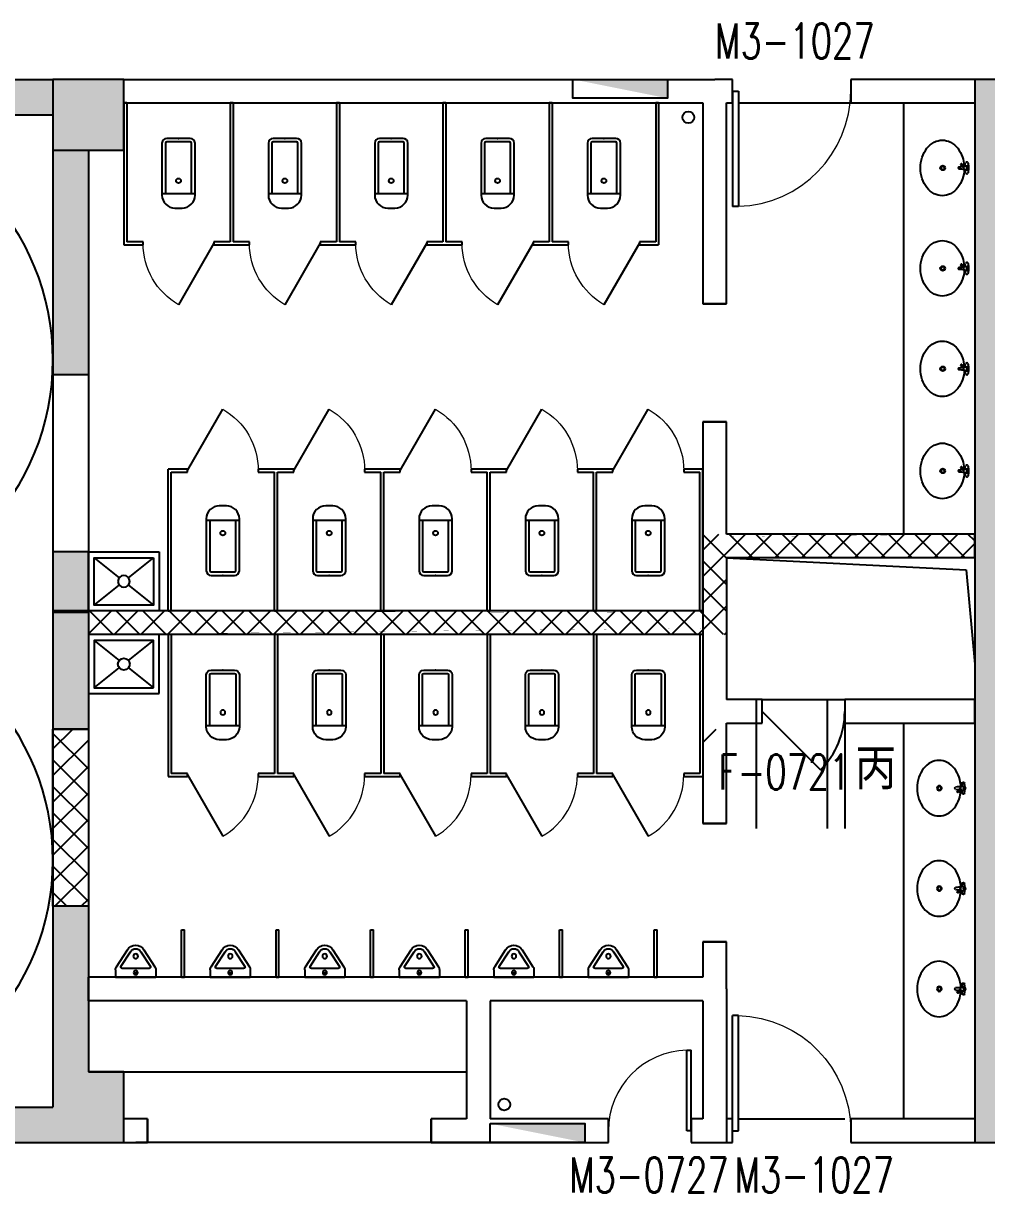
# Model space of a CAD drawing. Extents: x 1616214 to 1692011, y 310267 to 413040.
# Drawn here: x 1633625 to 1641775, y 391380 to 401277 of the extents above; entities that cross this region are included whole.
import ezdxf

# ---------------------------------------------------------------- set-up
doc = ezdxf.new("R2010")
doc.units = 0
doc.header["$LTSCALE"] = 1000
doc.header["$MEASUREMENT"] = 0
doc.linetypes.add('DASH', pattern=[0.35, 0.25, -0.1])
doc.layers.add('body', color=30, linetype='Continuous')
doc.layers.add('消防', color=222, linetype='Continuous')
doc.layers.get('0').freeze()
doc.styles.add('_TCH_WINDOW', font='txt.shx', dxfattribs={"height": 3.5, "bigfont": 'hztxt.shx'})

# ---------------------------------------------------------------- blocks, each defined once
blk = doc.blocks.new('cde')
at = {"layer": '消防'}
blk.add_hatch(color=256, dxfattribs=at).paths.add_polyline_path([(-873426.7166632321, -271674.3896962288), (-874226.7166632321, -271674.3896962288), (-873426.7166632321, -271834.3896962288)])
blk.add_lwpolyline([(-874226.7166632321, -271674.3896962288), (-873426.7166632321, -271674.3896962288), (-873426.7166632321, -271834.3896962288), (-874226.7166632321, -271834.3896962288)], close=True, dxfattribs=at)
blk = doc.blocks.new('$lvtry$00000201')
for p, q in [((-139.7834388052433, -40.0000000100008, 1e-08), (-139.7834388052433, -479.6564289897615, 1e-08)), ((-109.7834388052506, -40.0000000100008, 1e-08), (-109.7834388052433, -469.6564289897615, 1e-08)), ((99.78343880524335, -1.000080374069512e-08, 1e-08), (-99.78343880524335, -1.000080374069512e-08, 1e-08)), ((99.78343880524335, -30.0000000100008, 1e-08), (-99.78343880524335, -30.0000000100008, 1e-08)), ((109.7834388052361, -469.6564289897615, 1e-08), (109.7834388052361, -40.0000000100008, 1e-08)), ((139.7834388052361, -479.6564289897615, 1e-08), (139.7834388052433, -40.0000000100008, 1e-08)), ((139.7834388052361, -469.6564289897615, 1e-08), (-139.7834388052433, -469.6564289897615, 1e-08)), ((-29.78343880524335, -589.6564289897615, 1e-08), (29.78343880523607, -589.6564289897615, 1e-08))]:
    blk.add_line(p, q)
blk.add_circle((0, -358.6146012114659, 1e-08), 20)
for centre, radius, start, end in [((-99.78343880524335, -40.0000000100008, 1e-08), 40, 90, 180), ((-99.78343880525063, -40.0000000100008, 1e-08), 10, 90, 180), ((99.78343880523607, -40.0000000100008, 1e-08), 40, 0, 90), ((99.78343880523607, -40.0000000100008, 1e-08), 10, 0, 90), ((-29.78343880524335, -479.6564289897615, 1e-08), 110, 180, 270), ((29.78343880523607, -479.6564289897615, 1e-08), 110, 270, 0)]:
    blk.add_arc(centre, radius, start, end)
blk.add_point((0, 0))
blk = doc.blocks.new('$TCHSYS$APDOOR2D')
blk.add_line((0.5, 0), (9.094947017729283e-16, 0.8660254037844392))
at = {"lineweight": 13}
blk.add_arc((0.5, 0), 1, 120, 180, dxfattribs=at)
blk = doc.blocks.new('$DorLib2D$00000001')
for p, q in [((0.45, 0.9750000000000001), (0.5000000000000002, 0.9750000000000001)), ((0.45, 0), (0.45, 0.9750000000000001)), ((0.5, 0), (0.5, 0.9750000000000001)), ((0.5, 0), (0.45, 0))]:
    blk.add_line(p, q)
at = {"lineweight": 13}
blk.add_arc((0.475, 0), 0.975, 91.4692835813538, 180, dxfattribs=at)
blk = doc.blocks.new('$lvtry$00000194')
for p, q in [((-16.69233925083245, -26.52828659578518, 1e-08), (-16.69233925083245, -16.69233926081506, 1e-08)), ((16.69233925080334, -26.52828659578518, 1e-08), (16.69233925080334, -16.69233926081506, 1e-08))]:
    blk.add_line(p, q)
at = {"elevation": 1e-08}
blk.add_lwpolyline([(13.72152649859345, -39.03689486999792, -0.06737355819839203), (92.26126355512679, -53.38288950382048, -0.08815154047699353), (166.1700935788249, -92.90564140197239, -0.1052687078231532), (218.0973696844812, -155.2963535393974, -0.1216849278553274), (235, -223.7203959214821, -0.121684927855334), (218.0973696844885, -292.1444383035814, -0.1052687078231275), (166.1700935788467, -354.5351504409991, -0.08815154047698223), (92.26126355514862, -394.057902339162, -0.07896630954085203), (7.275957614183426e-12, -408.7203959214967, -0.07896630954085819), (-92.26126355513406, -394.0579023391729, -0.08815154047700312), (-166.1700935788322, -354.535150441021, -0.1052687078231533), (-218.0973696844885, -292.144438303596, -0.1216849278553274), (-235, -223.7203959215112, -0.1216849278553497), (-218.0973696844958, -155.2963535394192, -0.1052687078231637), (-166.170093578854, -92.90564140199422, -0.08815154047699322), (-92.26126355514862, -53.38288950383139, -0.05993496726570368), (-22.52397154361825, -39.57398654198914, -0.05993496726570368)], format="xyb", dxfattribs=at)
for centre, radius in [((-1.455191522836685e-11, -26.52828659578518, 1e-08), 16.69233925081608), ((-7.275957614183426e-12, -221.4316481974711, 1e-08), 20), ((-7.275957614183426e-12, -221.4316481974711, 1e-08), 15)]:
    blk.add_circle(centre, radius)
for centre, radius, start, end in [((-40.18135723996966, -17.32147236583114, 1e-08), 10.06450358181337, 106.6095606707905, 258.1648168314234), ((-64.2878101370734, 250.1618107285321, 1e-08), 258.7112282179222, 274.7069152505645, 282.3731635936319), ((-74.62124779871374, -196.6875086797954, 1e-08), 172.5795059260873, 71.36004855192897, 79.18732016849276), ((-28.90521497542795, -63.30408876373258, 1e-08), 6.774339234079719, 155.3439801166094, 308.3224154564381), ((-170.98009125526, 35.25583087861014, 1e-08), 166.2489730946692, 324.8410728659358, 338.1337180303948), ((-170.98009125526, 35.25583087861014, 1e-08), 169.652629299969, 324.8410728659358, 331.3523341770557), ((-28.90521497542795, -63.30408876373258, 1e-08), 3.370683028779979, 155.3439801166094, 308.3224154564381), ((100.4320496943401, -178.0699382033345, 1e-08), 169.6526292999691, 132.31406139628, 138.8253227074418), ((100.4320496943401, -178.0699382033345, 1e-08), 166.2489730946693, 125.5326775435753, 138.8253227074418), ((-12.26054571814893, -42.12725045696425, 1e-08), 10.59940537502004, 201.8923753688994, 261.7740202046142), ((-1.455191522836685e-11, -16.69233926081506, 1e-08), 16.69233925081608, 0, 180), ((-381.0866100194544, -98.94153783039656, 1e-08), 372.2172360846195, 2.398242787226626, 6.762688832811939), ((-1.455191522836685e-11, -79.69124362275761, 1e-08), 9.902517937004529, 201.7836930227817, 338.2163069772183), ((64.28781013704429, 250.1618107285321, 1e-08), 258.7112282179222, 257.626836406368, 265.2930847494355), ((381.0866100194253, -98.94153783036745, 1e-08), 372.2172360846195, 170.1008309111423, 177.6017572127734), ((74.62124779877195, -196.6875086797954, 1e-08), 172.5795059260873, 100.8126798315072, 110.4190736218762), ((40.18135723994055, -17.32147236583114, 1e-08), 10.06450358181337, 281.8351831685765, 73.39043932920947)]:
    blk.add_arc(centre, radius, start, end)
blk.add_point((-1.455191522836685e-11, -16.69233926081506, 1e-08))
blk = doc.blocks.new('$DorLib2D$00000114')
at = {"color": 0}
blk.add_line((0.4999999999999964, 3.552713678800501e-15), (-0.2071067811864751, 0.7071067811864857), dxfattribs=at)
blk.add_arc((0.5000000000013856, -1.154631945610163e-12), 1.000000000001696, 135, 180, dxfattribs=at)
blk = doc.blocks.new('$lvtry$00000221')
for p, q in [((-170, 0, 1.00000000000001e-08), (170, -3.637978807091713e-12, 1.00000000000001e-08)), ((-170, -61.14835470659455, 1.00000000000001e-08), (-170, 0, 1.00000000000001e-08)), ((-161.8924622367413, -88.44343865486735, 1.00000000000001e-08), (-69.28203202271834, -230.5818163137155, 1.00000000000001e-08)), ((-124.1736286101077, -91.45901678963855, 1.00000000000001e-08), (-43.30126991269935, -215.5818163076256, 1.00000000000001e-08)), ((-115.7951361627565, -76, 1.00000000000001e-08), (115.7951365941481, -76, 1.00000000000001e-08)), ((43.301270463322, -215.5818162915166, 1.00000000000001e-08), (124.1736290448607, -91.45901678449081, 1.00000000000001e-08)), ((69.28203258278518, -230.5818162812357, 1.00000000000001e-08), (161.8924622535633, -88.44343926462534, 1.00000000000001e-08)), ((170, -61.14835534217491, 1.00000000000001e-08), (170, -3.637978807091713e-12, 1.00000000000001e-08))]:
    blk.add_line(p, q)
for centre, radius in [((0, -38, 1.00000000000001e-08), 17.66628609890358), ((2.156957634724677e-07, -176.9798452330579, 1e-08), 20)]:
    blk.add_circle(centre, radius)
for centre, radius, start, end in [((-120, -61.14835470659455, 1.00000000000001e-08), 50, 180, 213.0863027744521), ((-115.7951361627565, -86, 1.00000000000001e-08), 10, 90, 213.0863027744521), ((115.7951365941481, -86, 1.00000000000001e-08), 10, 326.9136972608397, 90), ((120, -61.14835534217491, 1.00000000000001e-08), 50, 326.9136972608397, 0), ((2.706583472900093e-07, -190.5818162974756, 1.00000000000001e-08), 80.00000000000118, 210.0000000135458, 330.0000000132417), ((2.706583472900093e-07, -190.5818163002696, 1.00000000000001e-08), 49.99999999860439, 210.0000000102977, 330.00000001059)]:
    blk.add_arc(centre, radius, start, end)
blk.add_point((0, -38, 1.00000000000001e-08))
blk = doc.blocks.new('$lvtry$00000012')
for p, q in [((-250, -50, 1e-08), (-39.04344047215272, -218.7652476222793, 1e-08)), ((39.04344047215272, -218.7652476222793, 1e-08), (250, -50, 1e-08)), ((-250, -450, 1e-08), (-39.04344047215272, -281.2347523777207, 1e-08)), ((39.04344047215272, -281.2347523777244, 1e-08), (250, -450, 1e-08))]:
    blk.add_line(p, q)
at = {"elevation": 1e-08}
for points in [[(300, -500), (300, 0), (-300, 0), (-300, -500)], [(250, -450), (250, -50), (-250, -50), (-250, -450)]]:
    blk.add_lwpolyline(points, close=True, dxfattribs=at)
blk.add_circle((0, -250, 1e-08), 50)

msp = doc.modelspace()

# ---------------------------------------------------------------- hatches: boundary and pattern name
at = {"layer": 'body'}
for points in [[(1626074.756061184, 400803.4190351139), (1626074.756061184, 400503.4190351139), (1633874.756061184, 400503.4190351153), (1633874.756061184, 400803.4190351153)], [(1633874.756061175, 400203.4190351713), (1634474.756061175, 400203.4190351713), (1634474.756061175, 400803.4190351713), (1633874.756061175, 400803.4190351713)], [(1641674.756061152, 400803.4190351142), (1641674.756061152, 400203.4190351142), (1642274.756061152, 400203.419035114), (1642274.756061152, 400803.419035114)], [(1634174.756061194, 400203.4112226182), (1633874.756061194, 400203.4112226189), (1633874.756061184, 398303.4112226773), (1634174.756061184, 398303.4112226765)], [(1641874.756061152, 400203.4190351141), (1641674.756061152, 400203.4190351142), (1641674.756061149, 392403.4190351166), (1641874.756061149, 392403.4190351166)], [(1633874.756061187, 396803.411222677), (1633874.756061186, 396290.8300280055), (1634174.756061186, 396290.8300280051), (1634174.756061187, 396803.4112226765)], [(1633874.756061189, 396303.4190350979), (1633874.75606118, 395303.4112226769), (1634174.75606118, 395303.4112226765), (1634174.756061182, 396303.4190350979)], [(1633874.756061175, 392403.4190351713), (1634174.756061175, 392403.4190351713), (1634174.75606118, 393803.4112226765), (1633874.75606118, 393803.4112226771)], [(1633874.756061175, 391803.4190351713), (1634474.756061175, 391803.4190351713), (1634474.756061175, 392403.4190351713), (1633874.756061175, 392403.4190351713)], [(1641674.756061154, 392403.4190351167), (1641674.756061153, 391803.4190351167), (1642274.756061153, 391803.4190351164), (1642274.756061154, 392403.4190351164)], [(1626074.756061184, 392103.4190351132), (1626074.756061184, 391803.4190351132), (1633874.756061184, 391803.4190351145), (1633874.756061184, 392103.4190351145)]]:
    msp.add_hatch(color=256, dxfattribs=at).paths.add_polyline_path(points)

# ---------------------------------------------------------------- linework, layer by layer
for p, q in [((1626074.756061184, 400803.4190351139), (1633874.756061184, 400803.4190351153)), ((1634474.756061175, 400803.4190351713), (1633874.756061175, 400803.4190351713)), ((1633874.756061175, 400803.4190351713), (1633874.756061175, 400203.4190351713)), ((1634474.756061198, 400803.4190351148), (1639474.756061109, 400803.4190351162)), ((1634474.756061175, 400203.4190351713), (1634474.756061175, 400803.4190351713)), ((1639624.756061134, 400803.4190351111), (1639474.756061109, 400803.4190351162)), ((1639624.756061134, 400603.4190351225), (1639624.756061134, 400803.4190351111)), ((1641674.756061154, 400803.4190351136), (1640624.756061134, 400803.4190351112)), ((1640624.756061134, 400803.4190351112), (1640624.756061134, 400603.4190351234)), ((1641674.756061152, 400803.4190351142), (1641674.756061152, 400203.4190351142)), ((1642274.756061152, 400803.419035114), (1641674.756061152, 400803.4190351142)), ((1634474.756061198, 400603.4190351183), (1639374.756061109, 400603.4190351175)), ((1634474.756061175, 400603.4190351372), (1634474.756061181, 399402.919035137)), ((1634499.756061175, 400603.4190351372), (1634474.756061175, 400603.4190351372)), ((1634499.756061175, 400603.4190351372), (1634499.756061181, 399427.9190351371)), ((1635374.756061167, 400603.4190351367), (1635374.756061181, 399427.919035138)), ((1635399.756061167, 400603.4190351367), (1635374.756061167, 400603.4190351367)), ((1635399.756061167, 400603.4190351367), (1635399.756061156, 399427.919035138)), ((1636274.756061158, 400603.4190351374), (1636274.756061156, 399427.9190351389)), ((1636299.756061158, 400603.4190351374), (1636274.756061158, 400603.4190351374)), ((1636299.756061158, 400603.4190351374), (1636299.756061181, 399427.919035139)), ((1637174.75606115, 400603.419035121), (1637174.756061156, 399427.9190351398)), ((1637199.75606115, 400603.419035121), (1637174.75606115, 400603.419035121)), ((1637199.75606115, 400603.419035121), (1637199.756061156, 399427.919035106)), ((1638074.756061142, 400603.419035121), (1638074.756061156, 399427.9190351069)), ((1638099.756061142, 400603.419035121), (1638074.756061142, 400603.419035121)), ((1638099.756061142, 400603.419035121), (1638099.75606113, 399427.9190351408)), ((1638974.756061133, 400603.419035121), (1638974.756061156, 399427.9190351417)), ((1638999.756061133, 400603.419035121), (1638974.756061133, 400603.419035121)), ((1638999.756061133, 400603.419035121), (1638999.75606113, 399402.9190351418)), ((1639374.756061109, 400603.4190351175), (1639374.756061128, 398903.4190351013)), ((1639574.75606112, 398903.4190351027), (1639574.756061109, 400603.4190351142)), ((1639574.756061109, 400603.4190351142), (1639624.756061134, 400603.4190351225)), ((1639674.756061136, 400603.4190351162), (1640799.756061136, 400603.4190351162)), ((1640624.756061134, 400603.4190351234), (1641674.756061154, 400603.4190351157)), ((1626074.756061184, 400503.4190351139), (1633874.756061184, 400503.4190351153)), ((1627874.756061193, 400503.4190351111), (1633874.756061184, 400503.4190351097)), ((1627874.756061184, 400503.4190351727), (1633874.756061175, 400503.4190351713)), ((1633874.756061184, 400503.4190351097), (1633874.756061166, 392103.4190351102)), ((1633874.756061175, 400503.4190351713), (1633874.756061157, 392103.4190351717)), ((1633874.756061175, 400203.4190351713), (1634474.756061175, 400203.4190351713)), ((1633874.756061194, 400203.4112226189), (1633874.756061184, 398303.4112226773)), ((1634174.756061194, 400203.4112226182), (1634174.756061184, 398303.4112226765)), ((1641674.75606115, 400203.4190350805), (1641674.756061149, 392403.4190351166)), ((1634474.756061181, 399402.919035137), (1634637.256061401, 399402.9190351454)), ((1634637.256061401, 399427.9190351398), (1634499.756061181, 399427.9190351371)), ((1634637.256061401, 399402.9190351454), (1634637.256061401, 399427.9190351398)), ((1635374.756061181, 399427.919035138), (1635237.256061096, 399427.9190351404)), ((1635237.256061096, 399427.9190351404), (1635237.256061096, 399402.9190351461)), ((1635237.256061096, 399402.9190351461), (1635387.256061175, 399402.9190351381)), ((1635387.256061167, 399402.9190351367), (1635537.256061096, 399402.9190351382)), ((1635537.256061096, 399427.9190351448), (1635399.756061156, 399427.919035138)), ((1635537.256061096, 399402.9190351382), (1635537.256061096, 399427.9190351448)), ((1636274.756061156, 399427.9190351389), (1636137.256061096, 399427.9190351455)), ((1636137.256061096, 399427.9190351455), (1636137.256061096, 399402.9190351388)), ((1636137.256061096, 399402.9190351388), (1636287.256061167, 399402.9190351376)), ((1636287.256061158, 399402.9190351374), (1636437.256061096, 399402.9190351391)), ((1636437.256061096, 399427.9190351319), (1636299.756061181, 399427.919035139)), ((1636437.256061096, 399402.9190351391), (1636437.256061096, 399427.9190351319)), ((1637174.756061156, 399427.9190351398), (1637037.256061401, 399427.9190351325)), ((1637037.256061401, 399427.9190351325), (1637037.256061401, 399402.9190351397)), ((1637037.256061401, 399402.9190351397), (1637187.256061158, 399402.9190351383)), ((1637187.25606115, 399402.9190351374), (1637337.256061401, 399402.91903514)), ((1637337.256061401, 399427.9190351272), (1637199.756061156, 399427.919035106)), ((1637337.256061401, 399402.91903514), (1637337.256061401, 399427.9190351272)), ((1638074.756061156, 399427.9190351069), (1637937.256061096, 399427.9190351279)), ((1637937.256061096, 399427.9190351279), (1637937.256061096, 399402.9190351407)), ((1637937.256061096, 399402.9190351407), (1638087.25606115, 399402.9190351383)), ((1638087.256061142, 399402.9190351374), (1638237.256061096, 399402.9190351301)), ((1638237.256061096, 399427.9190351421), (1638099.75606113, 399427.9190351408)), ((1638237.256061096, 399402.9190351301), (1638237.256061096, 399427.9190351421)), ((1638974.756061156, 399427.9190351417), (1638837.256061096, 399427.9190351428)), ((1638837.256061096, 399427.9190351428), (1638837.256061096, 399402.919035133)), ((1638837.256061096, 399402.919035133), (1638999.75606113, 399402.9190351418)), ((1639374.756061128, 398903.4190351013), (1639574.75606112, 398903.4190351027)), ((1633874.756061208, 398303.411222677), (1633874.756061194, 393803.411222677)), ((1633874.7560612, 398303.4112227384), (1633874.756061186, 393803.4112227384)), ((1634174.756061184, 398303.4112226765), (1633874.756061184, 398303.4112226773)), ((1634174.756061194, 398303.4112226765), (1634174.75606118, 393803.4112226765)), ((1639574.756061127, 397903.4190351027), (1639374.756061135, 397903.4190351013)), ((1639374.756061135, 397903.4190351013), (1639374.756061135, 396853.419035099)), ((1639574.756061134, 396953.419035109), (1639574.756061127, 397903.4190351027)), ((1634849.756061175, 396303.4190350949), (1634849.756061181, 397503.9190350696)), ((1635012.256061096, 397503.9190350926), (1634849.756061181, 397503.9190350696)), ((1635012.256061096, 397478.9190350745), (1635012.256061096, 397503.9190350926)), ((1635762.256061167, 397503.9190350785), (1635612.256061401, 397503.9190350984)), ((1635612.256061401, 397503.9190350984), (1635612.256061401, 397478.9190350752)), ((1635912.256061096, 397503.9190350708), (1635762.256061159, 397503.9190350785)), ((1635912.256061096, 397478.919035056), (1635912.256061096, 397503.9190350708)), ((1636662.256061159, 397503.9190350794), (1636512.256061401, 397503.9190350714)), ((1636512.256061401, 397503.9190350714), (1636512.256061401, 397478.9190350566)), ((1636812.256061096, 397503.9190350716), (1636662.25606115, 397503.9190350785)), ((1636812.256061096, 397478.9190350765), (1636812.256061096, 397503.9190350716)), ((1637562.25606115, 397503.9190350794), (1637412.256061096, 397503.9190350723)), ((1637412.256061096, 397503.9190350723), (1637412.256061096, 397478.9190350771)), ((1637712.256061096, 397503.9190350726), (1637562.256061142, 397503.9190350785)), ((1637712.256061096, 397478.9190350425), (1637712.256061096, 397503.9190350726)), ((1638462.256061142, 397503.9190350794), (1638312.256061096, 397503.9190350733)), ((1638312.256061096, 397503.9190350733), (1638312.256061096, 397478.9190350432)), ((1638612.256061096, 397503.9190350852), (1638462.256061133, 397503.9190350785)), ((1638612.256061096, 397478.9190350923), (1638612.256061096, 397503.9190350852)), ((1639374.75606113, 397503.9190351082), (1639212.256061401, 397503.9190351047)), ((1639212.256061401, 397503.9190351047), (1639212.256061401, 397478.9190350929)), ((1639374.756061133, 396303.4190350794), (1639374.75606113, 397503.9190351082)), ((1634874.756061175, 396303.4190350949), (1634874.756061156, 397478.9190350696)), ((1634874.756061156, 397478.9190350696), (1635012.256061096, 397478.9190350745)), ((1635612.256061401, 397478.9190350752), (1635749.756061156, 397478.9190350706)), ((1635749.756061167, 396303.4190350958), (1635749.756061156, 397478.9190350706)), ((1635774.756061167, 396303.4190350958), (1635774.756061156, 397478.9190350706)), ((1635774.756061156, 397478.9190350706), (1635912.256061096, 397478.919035056)), ((1636512.256061401, 397478.9190350566), (1636649.756061156, 397478.9190350715)), ((1636649.756061159, 396303.4190350958), (1636649.756061156, 397478.9190350715)), ((1636674.756061159, 396303.4190350958), (1636674.756061156, 397478.9190350715)), ((1636674.756061156, 397478.9190350715), (1636812.256061096, 397478.9190350765)), ((1637412.256061096, 397478.9190350771), (1637549.756061156, 397478.9190350724)), ((1637549.75606115, 396303.4190350958), (1637549.756061156, 397478.9190350724)), ((1637574.75606115, 396303.4190350958), (1637574.756061156, 397478.9190350724)), ((1637574.756061156, 397478.9190350724), (1637712.256061096, 397478.9190350425)), ((1638312.256061096, 397478.9190350432), (1638449.756061156, 397478.9190350734)), ((1638449.756061142, 396303.4190350958), (1638449.756061156, 397478.9190350734)), ((1638474.756061142, 396303.4190350958), (1638474.756061156, 397478.9190350734)), ((1638474.756061156, 397478.9190350734), (1638612.256061096, 397478.9190350923)), ((1639212.256061401, 397478.9190350929), (1639349.75606113, 397478.9190350743)), ((1639349.756061133, 396303.4190350794), (1639349.75606113, 397478.9190350743)), ((1639374.756061135, 396818.4043743032), (1639509.770722016, 396953.4190351844)), ((1639374.756061134, 396593.8979712754), (1639734.277125044, 396953.4190351859)), ((1639574.756061135, 396750.867186212), (1639374.756061135, 396950.8671862122)), ((1641674.756061107, 396953.419035099), (1639574.756061134, 396953.419035109)), ((1639796.710615174, 396753.4190352001), (1639596.710615189, 396953.4190351849)), ((1639758.783528085, 396753.4190352003), (1639958.783528073, 396953.4190351876)), ((1640021.217018201, 396753.4190352), (1639821.217018214, 396953.4190351864)), ((1639983.289931112, 396753.4190352003), (1640183.289931101, 396953.4190351892)), ((1640245.723421227, 396753.4190352), (1640045.723421239, 396953.4190351882)), ((1640207.796334139, 396753.4190352), (1640407.79633413, 396953.4190351908)), ((1640470.229824254, 396753.4190351999), (1640270.229824265, 396953.4190351897)), ((1640432.302737165, 396753.4190352001), (1640632.302737158, 396953.4190351925)), ((1640694.736227281, 396753.4190352), (1640494.73622729, 396953.4190351914)), ((1640656.809140192, 396753.4190352), (1640856.809140186, 396953.419035194)), ((1640919.242630308, 396753.4190351999), (1640719.242630315, 396953.419035193)), ((1640881.315543219, 396753.4190352), (1641081.315543214, 396953.4190351956)), ((1641143.749033334, 396753.4190351999), (1640943.74903334, 396953.4190351946)), ((1641105.821946246, 396753.4190352), (1641305.821946243, 396953.4190351972)), ((1641368.255436361, 396753.4190351998), (1641168.255436365, 396953.4190351963)), ((1641330.328349272, 396753.4190351999), (1641530.328349271, 396953.4190351989)), ((1641592.761839388, 396753.4190351998), (1641392.76183939, 396953.4190351979)), ((1641674.75606112, 396895.9312164945), (1641617.268242415, 396953.4190351994)), ((1641674.756061107, 396753.419035099), (1641674.756061107, 396953.419035099)), ((1633874.756061187, 396803.411222677), (1633874.756061186, 396290.8300280055)), ((1634174.756061187, 396803.4112226765), (1633874.756061187, 396803.411222677)), ((1634174.756061187, 396803.4112226765), (1634174.756061186, 396290.8300280051)), ((1639374.756061135, 396853.4190350997), (1639374.75606114, 396303.4190350971)), ((1641554.834752299, 396753.4190352), (1641674.756061126, 396873.3403440265)), ((1639574.756061135, 396526.3607831853), (1639374.756061134, 396726.3607831865)), ((1639574.756061136, 396753.4190350993), (1641600.928329071, 396652.5527237456)), ((1639574.756061139, 396753.4190351064), (1639574.756061135, 396203.419035094)), ((1641674.756061107, 396753.419035099), (1639574.756061139, 396753.4190351064)), ((1641600.928329071, 396652.5527237456), (1641674.756061153, 395853.4190350964)), ((1639374.756061133, 396369.3915682476), (1639574.756061135, 396569.3915682504)), ((1639574.756061135, 396301.8543801587), (1639374.756061133, 396501.8543801607)), ((1633874.756061189, 396303.4190350979), (1633874.75606118, 395303.4112226769)), ((1634174.756061182, 396303.4190350979), (1633874.756061189, 396303.4190350979)), ((1634174.75606118, 396108.5324347821), (1634369.642661478, 396303.4190350799)), ((1634174.756061182, 396303.4190350979), (1634174.75606118, 395303.4112226765)), ((1639374.75606114, 396303.4190350971), (1634174.756061182, 396303.4190350979)), ((1634385.037733457, 396103.4190350942), (1634185.037733472, 396303.4190350793)), ((1634394.149064519, 396103.4190350942), (1634594.149064505, 396303.4190350806)), ((1634609.544136484, 396103.4190350937), (1634409.544136498, 396303.41903508)), ((1634618.655467545, 396103.4190350937), (1634818.655467533, 396303.4190350812)), ((1634834.050539511, 396103.4190350933), (1634634.050539524, 396303.4190350806)), ((1634843.161870572, 396103.4190350932), (1635043.16187056, 396303.4190350818)), ((1634849.756061175, 396303.4190350949), (1634874.756061175, 396303.4190350949)), ((1635058.556942539, 396103.4190350928), (1634858.55694255, 396303.4190350813)), ((1635067.668273598, 396103.4190350927), (1635267.668273587, 396303.4190350825)), ((1635283.063345566, 396103.4190350922), (1635083.063345576, 396303.419035082)), ((1635292.174676624, 396103.4190350922), (1635492.174676615, 396303.419035083)), ((1635507.569748593, 396103.4190350916), (1635307.569748602, 396303.4190350825)), ((1635516.68107965, 396103.4190350916), (1635716.681079642, 396303.4190350836)), ((1635732.07615162, 396103.4190350911), (1635532.076151629, 396303.419035083)), ((1635741.187482676, 396103.4190350912), (1635941.187482669, 396303.4190350843)), ((1635749.756061167, 396303.4190350958), (1635774.756061167, 396303.4190350958)), ((1635956.582554648, 396103.4190350907), (1635756.582554655, 396303.4190350838)), ((1635965.693885703, 396103.4190350906), (1636165.693885697, 396303.4190350849)), ((1636181.088957675, 396103.4190350902), (1635981.088957681, 396303.4190350845)), ((1636190.200288729, 396103.4190350901), (1636390.200288724, 396303.4190350856)), ((1636405.595360702, 396103.4190350897), (1636205.595360707, 396303.4190350851)), ((1636414.706691755, 396103.4190350897), (1636614.706691752, 396303.4190350862)), ((1636630.101763729, 396103.4190350891), (1636430.101763733, 396303.4190350857)), ((1636639.213094781, 396103.4190350891), (1636839.213094779, 396303.4190350868)), ((1636649.756061159, 396303.4190350958), (1636674.756061159, 396303.4190350958)), ((1636854.608166757, 396103.4190350886), (1636654.608166759, 396303.4190350863)), ((1636863.719497807, 396103.4190350886), (1637063.719497806, 396303.4190350875)), ((1637079.114569784, 396103.4190350882), (1636879.114569785, 396303.419035087)), ((1637088.225900834, 396103.4190350882), (1637288.225900834, 396303.419035088)), ((1637303.620972811, 396103.4190350877), (1637103.620972811, 396303.4190350877)), ((1637312.73230386, 396103.4190350876), (1637512.732303861, 396303.4190350886)), ((1637528.127375838, 396103.4190350872), (1637328.127375837, 396303.4190350883)), ((1637537.238706886, 396103.4190350871), (1637737.238706888, 396303.4190350893)), ((1637549.75606115, 396303.4190350958), (1637574.75606115, 396303.4190350958)), ((1637752.633778866, 396103.4190350865), (1637552.633778863, 396303.4190350889)), ((1637761.745109912, 396103.4190350866), (1637961.745109916, 396303.41903509)), ((1637977.140181893, 396103.4190350861), (1637777.140181889, 396303.4190350894)), ((1637986.251512939, 396103.4190350861), (1638186.251512943, 396303.4190350906)), ((1638201.64658492, 396103.4190350856), (1638001.646584915, 396303.4190350901)), ((1638210.757915965, 396103.4190350855), (1638410.75791597, 396303.4190350911)), ((1638426.152987947, 396103.419035085), (1638226.152987942, 396303.4190350907)), ((1638435.264318991, 396103.419035085), (1638635.264318998, 396303.4190350918)), ((1638449.756061142, 396303.4190350958), (1638474.756061142, 396303.4190350958)), ((1638650.659390975, 396103.4190350847), (1638450.659390968, 396303.4190350914)), ((1638659.770722017, 396103.4190350845), (1638859.770722025, 396303.4190350925)), ((1638875.165794002, 396103.419035084), (1638675.165793994, 396303.419035092)), ((1638884.277125043, 396103.4190350841), (1639084.277125052, 396303.4190350932)), ((1639099.672197029, 396103.4190350835), (1638899.67219702, 396303.4190350927)), ((1639108.783528069, 396103.4190350835), (1639308.78352808, 396303.4190350936)), ((1639324.178600056, 396103.419035083), (1639124.178600046, 396303.4190350933)), ((1639333.289931096, 396103.4190351841), (1639574.756061135, 396344.8851652235)), ((1639548.685003084, 396103.4190351835), (1639348.685003072, 396303.4190351948)), ((1639349.756061133, 396303.4190350794), (1639374.756061133, 396303.4190350794)), ((1639374.756061135, 396303.419035094), (1639374.756061137, 396103.3884065648)), ((1634174.756061186, 396290.8300280051), (1633874.756061186, 396290.8300280055)), ((1639574.756061135, 396203.419035094), (1639574.756061107, 395553.4190350923)), ((1639374.756061147, 396103.4190350957), (1634174.756061181, 396103.4190350965)), ((1634849.756061175, 396103.3884065639), (1634849.756061181, 394902.8884065505)), ((1634874.756061175, 396103.3884065639), (1634849.756061175, 396103.3884065639)), ((1634874.756061175, 396103.3884065639), (1634874.756061156, 394927.8884065844)), ((1635749.756061167, 396103.388406563), (1635749.756061156, 394927.8884065835)), ((1635774.756061167, 396103.388406563), (1635749.756061167, 396103.388406563)), ((1635774.756061167, 396103.388406563), (1635774.756061156, 394927.8884065835)), ((1636649.756061159, 396103.388406563), (1636649.756061156, 394927.8884065825)), ((1636674.756061159, 396103.388406563), (1636649.756061159, 396103.388406563)), ((1636674.756061159, 396103.388406563), (1636674.756061181, 394927.8884065825)), ((1637549.75606115, 396103.388406563), (1637549.75606113, 394927.8884065816)), ((1637574.75606115, 396103.388406563), (1637549.75606115, 396103.388406563)), ((1637574.75606115, 396103.388406563), (1637574.756061156, 394927.8884065816)), ((1638449.756061142, 396103.388406563), (1638449.75606113, 394927.8884065807)), ((1638474.756061142, 396103.388406563), (1638449.756061142, 396103.388406563)), ((1638474.756061142, 396103.388406563), (1638474.756061156, 394927.8884065468)), ((1639349.756061133, 396103.3884065794), (1639349.75606113, 394927.8884065459)), ((1639374.756061133, 396103.3884065794), (1639349.756061133, 396103.3884065794)), ((1639374.756061147, 396103.4190350957), (1639374.756061136, 395453.4190350971)), ((1639374.756061133, 396103.3884065794), (1639374.756061156, 394902.8884065797)), ((1639557.796334122, 396103.4190351837), (1639574.756061135, 396120.3787621965)), ((1639874.756061138, 395553.4190350861), (1639574.756061107, 395553.4190350923)), ((1639824.756061086, 395553.4190296499), (1639824.756061086, 394461.3760552714)), ((1639874.756061138, 395353.4190350952), (1639874.756061138, 395553.4190350861)), ((1639874.756061086, 395553.4190296502), (1640574.756061086, 395553.4190296499)), ((1640424.756061086, 395553.4190296499), (1640424.756061086, 394461.3760552714)), ((1641674.756061108, 395553.4190350964), (1640574.756061138, 395553.4190350875)), ((1640574.756061138, 395553.4190350875), (1640574.756061138, 395353.4190350975)), ((1640574.756061086, 395553.4190296499), (1640574.756061086, 394461.3760552714)), ((1641674.756061108, 395353.4190350964), (1641674.756061108, 395553.4190350964)), ((1639374.756061136, 395453.4190350971), (1639374.756061133, 394503.4190351279)), ((1639574.756061145, 395353.4190350897), (1639874.756061138, 395353.4190350952)), ((1639574.756061142, 394503.4190351278), (1639574.756061145, 395353.4190350897)), ((1640574.756061138, 395353.4190350975), (1641674.756061108, 395353.4190350964)), ((1633874.756061199, 395135.0132258215), (1634043.162829398, 395303.4199940206)), ((1634174.75606118, 395303.4112226765), (1633874.75606118, 395303.4112226769)), ((1634174.75606118, 394966.6622893118), (1633874.756061199, 395266.6622892931)), ((1633874.756061198, 394910.506822794), (1634174.75606118, 395210.5068227764)), ((1639374.756061141, 395191.1686922378), (1639487.004437955, 395303.4170690525)), ((1634174.75606118, 394742.1558862849), (1633874.756061198, 395042.155886267)), ((1633874.756061197, 394686.0004197666), (1634174.75606118, 394986.0004197496)), ((1635012.256061401, 394927.8884065787), (1634874.756061156, 394927.8884065844)), ((1635012.256061401, 394902.8884065771), (1635012.256061401, 394927.8884065787)), ((1635749.756061156, 394927.8884065835), (1635612.256061096, 394927.888406578)), ((1635612.256061096, 394927.888406578), (1635612.256061096, 394902.8884065967)), ((1635912.256061096, 394927.8884065931), (1635774.756061156, 394927.8884065835)), ((1635912.256061096, 394902.8884065494), (1635912.256061096, 394927.8884065931)), ((1636649.756061156, 394927.8884065825), (1636512.256061096, 394927.8884065924)), ((1636512.256061096, 394927.8884065924), (1636512.256061096, 394902.8884065488)), ((1636812.256061401, 394927.8884066037), (1636674.756061181, 394927.8884065825)), ((1636812.256061401, 394902.8884065824), (1636812.256061401, 394927.8884066037)), ((1637549.75606113, 394927.8884065816), (1637412.256061096, 394927.888406603)), ((1637412.256061096, 394927.888406603), (1637412.256061096, 394902.8884065818)), ((1637712.256061096, 394927.8884065893), (1637574.756061156, 394927.8884065816)), ((1637712.256061096, 394902.8884065815), (1637712.256061096, 394927.8884065893)), ((1638449.75606113, 394927.8884065807), (1638312.256061096, 394927.8884065887)), ((1638312.256061096, 394927.8884065887), (1638312.256061096, 394902.8884065808)), ((1638612.256061096, 394927.8884065186), (1638474.756061156, 394927.8884065468)), ((1638612.256061096, 394902.8884065932), (1638612.256061096, 394927.8884065186)), ((1639349.75606113, 394927.8884065459), (1639212.256061096, 394927.888406518)), ((1639212.256061096, 394927.888406518), (1639212.256061096, 394902.8884065928)), ((1634174.75606118, 394517.6494832581), (1633874.756061197, 394817.649483241)), ((1634849.756061181, 394902.8884065505), (1635012.256061401, 394902.8884065771)), ((1635612.256061096, 394902.8884065967), (1635762.256061167, 394902.8884065803)), ((1635762.256061159, 394902.8884065803), (1635912.256061096, 394902.8884065494)), ((1636512.256061096, 394902.8884065488), (1636662.256061159, 394902.8884065794)), ((1636662.25606115, 394902.8884065803), (1636812.256061401, 394902.8884065824)), ((1637412.256061096, 394902.8884065818), (1637562.25606115, 394902.8884065794)), ((1637562.256061142, 394902.8884065803), (1637712.256061096, 394902.8884065815)), ((1638312.256061096, 394902.8884065808), (1638462.256061142, 394902.8884065794)), ((1638462.256061133, 394902.8884065803), (1638612.256061096, 394902.8884065932)), ((1639212.256061096, 394902.8884065928), (1639374.756061156, 394902.8884065797)), ((1633874.756061197, 394461.4940167391), (1634174.75606118, 394761.4940167229)), ((1634174.75606118, 394293.1430802314), (1633874.756061197, 394593.1430802151)), ((1633874.756061196, 394236.9876137117), (1634174.75606118, 394536.9876136963)), ((1639374.756061133, 394503.4190351279), (1639574.756061142, 394503.4190351278)), ((1634174.75606118, 394068.6366772046), (1633874.756061196, 394368.6366771889)), ((1633874.756061195, 394012.4812106844), (1634174.75606118, 394312.4812106696)), ((1634174.75606118, 393844.1302741779), (1633874.756061195, 394144.130274163)), ((1633890.20729673, 393803.4260431917), (1634174.75606118, 394087.9748076427)), ((1633990.959136726, 393803.4207956054), (1633874.756061195, 393919.6238711369)), ((1634114.702007113, 393803.4143505483), (1634174.75606118, 393863.4684046161)), ((1633874.75606118, 393803.4112226771), (1633874.756061175, 392403.4112226198)), ((1634174.75606118, 393803.4112226765), (1633874.75606118, 393803.4112226771)), ((1634174.75606118, 393803.4112226765), (1634174.756061175, 392403.4112226192)), ((1634962.256061105, 393203.419035119), (1634962.256061105, 393603.419035119)), ((1634962.256061105, 393603.419035119), (1634987.256061105, 393603.419035119)), ((1634987.256061105, 393203.419035119), (1634987.256061105, 393603.419035119)), ((1635762.256061105, 393203.419035119), (1635762.256061105, 393603.419035119)), ((1635762.256061105, 393603.419035119), (1635787.256061105, 393603.419035119)), ((1635787.256061105, 393203.419035119), (1635787.256061105, 393603.419035119)), ((1636562.256061105, 393203.419035119), (1636562.256061105, 393603.419035119)), ((1636562.256061105, 393603.419035119), (1636587.256061105, 393603.419035119)), ((1636587.256061105, 393203.419035119), (1636587.256061105, 393603.419035119)), ((1637362.256061105, 393203.419035119), (1637362.256061105, 393603.419035119)), ((1637362.256061105, 393603.419035119), (1637387.256061105, 393603.419035119)), ((1637387.256061105, 393203.419035119), (1637387.256061105, 393603.419035119)), ((1638162.256061105, 393203.419035119), (1638162.256061105, 393603.419035119)), ((1638162.256061105, 393603.419035119), (1638187.256061105, 393603.419035119)), ((1638187.256061105, 393203.419035119), (1638187.256061105, 393603.419035119)), ((1638962.256061105, 393203.419035119), (1638962.256061105, 393603.419035119)), ((1638962.256061105, 393603.419035119), (1638987.256061105, 393603.419035119)), ((1638987.256061105, 393203.419035119), (1638987.256061105, 393603.419035119)), ((1639574.756061138, 393503.4190350897), (1639374.756061131, 393503.4190350897)), ((1639374.756061131, 393503.4190350897), (1639374.75606113, 393203.4190351184)), ((1639574.756061135, 393103.4190351187), (1639574.756061138, 393503.4190350897)), ((1637475.256061106, 393203.4190351192), (1634174.756061167, 393203.4190351199)), ((1634174.756061167, 393003.4190351199), (1634174.756061167, 393203.4190351199)), ((1634962.256061105, 393203.419035119), (1634987.256061105, 393203.419035119)), ((1635762.256061105, 393203.419035119), (1635787.256061105, 393203.419035119)), ((1636562.256061105, 393203.419035119), (1636587.256061105, 393203.419035119)), ((1637362.256061105, 393203.419035119), (1637387.256061105, 393203.419035119)), ((1639374.75606113, 393203.4190351184), (1637475.256061106, 393203.4190351192)), ((1638162.256061105, 393203.419035119), (1638187.256061105, 393203.419035119)), ((1638962.256061105, 393203.419035119), (1638987.256061105, 393203.419035119)), ((1639574.756061135, 393103.4190351187), (1639574.756061123, 391803.4190351199)), ((1637375.256061123, 393003.4190351158), (1634174.756061167, 393003.4190351199)), ((1637375.256061123, 393003.4190351158), (1637375.256061123, 392003.4190351201)), ((1637575.256061098, 393003.4190351218), (1637575.256061098, 392003.4190351175)), ((1639374.756061123, 393003.4190351213), (1637575.256061098, 393003.4190351218)), ((1639374.756061123, 393003.4190351213), (1639374.756061123, 392003.419035117)), ((1633874.756061175, 392403.4190351713), (1633874.756061198, 392103.4190351133)), ((1634474.756061175, 392403.4190351713), (1634174.756061172, 392403.4190351581)), ((1634174.756061175, 392403.4112226192), (1637375.256061106, 392403.4112226187)), ((1634474.756061175, 391803.4190351713), (1634474.756061175, 392403.4190351713)), ((1641674.756061154, 392403.4190351167), (1641674.756061153, 391803.4190351167)), ((1626074.756061184, 392103.4190351132), (1633874.756061184, 392103.4190351145)), ((1627874.756061193, 392103.4190351103), (1633874.756061166, 392103.4190351102)), ((1627874.756061184, 392103.4190351719), (1633874.756061157, 392103.4190351717)), ((1634675.006061134, 392003.4190351219), (1634474.756061184, 392003.4190351203)), ((1634675.006061134, 391803.4190351258), (1634675.006061134, 392003.4190351219)), ((1637375.256061123, 392003.4190351201), (1637075.006061134, 392003.4190351217)), ((1637075.006061134, 392003.4190351217), (1637075.006061134, 391803.4190351251)), ((1638574.756061139, 392003.419035121), (1637575.256061098, 392003.4190351175)), ((1638574.756061139, 391803.4190351138), (1638574.756061139, 392003.419035121)), ((1639374.756061123, 392003.419035117), (1639274.756061139, 392003.4190351208)), ((1639274.756061139, 392003.4190351208), (1639274.756061139, 391803.4190351139)), ((1639624.756061134, 392003.4190351216), (1639574.756061135, 392003.4190351189)), ((1639574.756061135, 392003.4190351189), (1639574.756061135, 391803.4190351189)), ((1639624.756061134, 391803.4190351113), (1639624.756061134, 392003.4190351216)), ((1639674.756061136, 392003.4190351189), (1640574.756061135, 392003.4190351187)), ((1641674.75606115, 392003.4190351277), (1640624.756061134, 392003.4190351213)), ((1640624.756061134, 392003.4190351213), (1640624.756061134, 391803.419035111)), ((1626074.756061184, 391803.4190351132), (1633874.756061184, 391803.4190351145)), ((1633874.756061175, 391803.4190351713), (1634474.756061175, 391803.4190351713)), ((1634474.756061184, 391803.4190351203), (1634675.006061134, 391803.4190351258)), ((1637575.006061145, 391803.4190351195), (1634575.006061145, 391803.4190351199)), ((1637075.006061134, 391803.4190351251), (1637475.256061106, 391803.4190351195)), ((1637475.256061106, 391803.4190351195), (1638574.756061139, 391803.4190351138)), ((1639274.756061139, 391803.4190351139), (1639574.756061123, 391803.4190351199)), ((1639574.756061135, 391803.4190351189), (1639624.756061134, 391803.4190351113)), ((1640624.756061134, 391803.419035111), (1641674.75606115, 391803.4190351064)), ((1641674.756061153, 391803.4190351167), (1642274.756061153, 391803.4190351164))]:
    msp.add_line(p, q, dxfattribs=at)
at = {"layer": 'body', "linetype": 'DASH'}
for p, q in [((1639574.756061121, 398903.4190350992), (1639374.756061121, 398903.4190350978)), ((1639374.756061128, 397903.4190350978), (1639574.756061128, 397903.4190350992)), ((1639574.756061135, 394503.4190351191), (1639374.756061135, 394503.4190351191)), ((1639374.756061135, 393503.4190351191), (1639574.756061135, 393503.4190351191)), ((1634675.006061145, 392003.4190351203), (1634675.006061145, 391803.4190351203)), ((1637075.006061145, 391803.4190351196), (1637075.006061145, 392003.4190351196))]:
    msp.add_line(p, q, dxfattribs=at)
at = {"layer": 'body'}
for points in [[(1641674.756061101, 400603.4190351218), (1641674.756061155, 396953.4190351313), (1641074.756061149, 396953.4190351381), (1641074.756061121, 400603.4190351171)], [(1641674.756061102, 395353.4190350964), (1641674.756061153, 392003.4190351181), (1641074.756061153, 392003.4190351183), (1641074.756061125, 395353.4190350968)], [(1633874.756061199, 395303.411222677), (1634174.75606118, 395303.4268479582), (1634174.75606118, 393803.4112226765), (1633874.756061194, 393803.4268479582)]]:
    msp.add_lwpolyline(points, close=True, dxfattribs=at)
at = {"layer": 'body', "const_width": 1}
msp.add_lwpolyline([(1634174.75606118, 396103.4190351958), (1639574.756061135, 396103.4190351836), (1639574.756061136, 396753.4190352004), (1641674.756061153, 396753.4190352), (1641674.756061107, 396953.4190352), (1639374.756061135, 396953.4190351835), (1639374.756061132, 396303.419035195), (1634174.75606118, 396303.4190351805)], close=True, dxfattribs=at)
at = {"layer": 'body'}
for centre, radius, start, end in [((1631799.138777241, 398427.801751156), 2075.760493476266, 272.0876734368337, 87.91232656316626), ((1631812.71260873, 394192.1243604537), 2062.228194382667, 271.7240402688291, 88.27595973117093)]:
    msp.add_arc(centre, radius, start, end, dxfattribs=at)
at = {"layer": '消防', "linetype": 'Continuous'}
for centre in [(1639251.417596211, 400481.6158236455), (1637693.587013815, 392125.2222418626)]:
    msp.add_circle(centre, 50, dxfattribs=at)

# ---------------------------------------------------------------- block references
at = {"layer": 'body'}
ref = msp.add_blockref('$DorLib2D$00000001', (1640124.756061136, 400703.4190351163), dxfattribs=dict(at, xscale=-1000, yscale=-1000, zscale=-1000))
ref.add_attrib('A', 'M3-1027', (1639477.256061136, 400979.6690351163), dxfattribs={"height": 297.5, "style": '_TCH_WINDOW', "width": 0.7058823529411765})
for name, p in [('$lvtry$00000201', (1634937.256061176, 400303.4190351401, -1.000000793283107e-08)), ('$lvtry$00000201', (1635837.256061168, 400303.4190351396, -1.000000793283107e-08)), ('$lvtry$00000201', (1636737.256061159, 400303.4190351403, -1.000000793283107e-08)), ('$lvtry$00000201', (1637637.256061151, 400303.4190351403, -1.000000793283107e-08)), ('$lvtry$00000201', (1638537.256061143, 400303.4190351403, -1.000000793283107e-08)), ('$lvtry$00000012', (1634474.756061184, 396103.3884065634))]:
    msp.add_blockref(name, p, dxfattribs=at)
for name, p, rotation in [('$lvtry$00000194', (1641624.756196623, 400053.419035139, -1.000000793283107e-08), 269.9999999995998), ('$lvtry$00000194', (1641624.756196623, 399203.419035139, -1.000000793283107e-08), 269.9999999995998), ('$lvtry$00000194', (1641624.756196623, 398353.419035139, -1.000000793283107e-08), 269.9999999995998), ('$lvtry$00000194', (1641624.756196623, 397488.419035139, -1.000000793283107e-08), 269.9999999995998), ('$lvtry$00000201', (1635312.256061166, 396603.4190350756, -1.000000793283107e-08), 180), ('$lvtry$00000201', (1636212.256061158, 396603.4190350765, -1.000000793283107e-08), 180), ('$lvtry$00000201', (1637112.256061149, 396603.4190350765, -1.000000793283107e-08), 180), ('$lvtry$00000201', (1638012.256061141, 396603.4190350765, -1.000000793283107e-08), 180), ('$lvtry$00000201', (1638912.256061133, 396603.4190350765, -1.000000793283107e-08), 180)]:
    msp.add_blockref(name, p, dxfattribs=dict(at, rotation=rotation))
at = {"layer": 'body', "xscale": 600, "yscale": -600, "zscale": 25}
for p in [(1634937.256061175, 399415.4190351376), (1635837.256061167, 399415.4190351372), (1636737.256061158, 399415.4190351379), (1637637.25606115, 399415.4190351379), (1638537.256061142, 399415.4190351379)]:
    msp.add_blockref('$TCHSYS$APDOOR2D', p, dxfattribs=at)
at = {"layer": 'body'}
for name, p, xscale, yscale, zscale, rotation in [('$TCHSYS$APDOOR2D', (1635312.256061168, 397491.419035078), 600, -600, 25, 180.0000000000583), ('$TCHSYS$APDOOR2D', (1636212.256061159, 397491.419035079), 600, -600, 25, 180.0000000000583), ('$TCHSYS$APDOOR2D', (1637112.256061151, 397491.419035079), 600, -600, 25, 180.0000000000583), ('$TCHSYS$APDOOR2D', (1638012.256061142, 397491.419035079), 600, -600, 25, 180.0000000000583), ('$TCHSYS$APDOOR2D', (1638912.256061133, 397491.419035079), 600, -600, 25, 180.0000000000583), ('$DorLib2D$00000114', (1640224.756061135, 395453.4190350969), 700, 700, 700, 179.9999999999833), ('$TCHSYS$APDOOR2D', (1635312.256061167, 394915.3884065808), 600, 600, 25, 179.9999999999416), ('$TCHSYS$APDOOR2D', (1636212.256061159, 394915.3884065798), 600, 600, 25, 179.9999999999416), ('$TCHSYS$APDOOR2D', (1637112.256061151, 394915.3884065798), 600, 600, 25, 179.9999999999416), ('$TCHSYS$APDOOR2D', (1638012.256061142, 394915.3884065798), 600, 600, 25, 179.9999999999416), ('$TCHSYS$APDOOR2D', (1638912.256061133, 394915.3884065798), 600, 600, 25, 179.9999999999416)]:
    msp.add_blockref(name, p, dxfattribs=dict(at, xscale=xscale, yscale=yscale, zscale=zscale, rotation=rotation))
at = {"layer": 'body', "yscale": -1}
for name, p in [('$lvtry$00000012', (1634474.756061184, 396303.4190350954)), ('$lvtry$00000221', (1634574.756061105, 393203.4190351183, 399.99999998)), ('$lvtry$00000221', (1635374.756061105, 393203.4190351183, 399.99999998)), ('$lvtry$00000221', (1636174.756061105, 393203.4190351183, 399.99999998)), ('$lvtry$00000221', (1636974.756061105, 393203.4190351183, 399.99999998)), ('$lvtry$00000221', (1637774.756061105, 393203.4190351183, 399.99999998)), ('$lvtry$00000221', (1638574.756061105, 393203.4190351183, 399.99999998))]:
    msp.add_blockref(name, p, dxfattribs=at)
for name, p, rotation in [('$lvtry$00000201', (1635312.256061166, 395803.3884065832, -1.000000793283107e-08), 180), ('$lvtry$00000201', (1636212.256061158, 395803.3884065823, -1.000000793283107e-08), 180), ('$lvtry$00000201', (1637112.256061149, 395803.3884065823, -1.000000793283107e-08), 180), ('$lvtry$00000201', (1638012.256061141, 395803.3884065823, -1.000000793283107e-08), 180), ('$lvtry$00000201', (1638912.256061133, 395803.3884065823, -1.000000793283107e-08), 180), ('$lvtry$00000194', (1641596.187709311, 394803.4190350982, -1e-08), 90.0000000004002), ('$lvtry$00000194', (1641596.187709311, 393953.4190350982, -1e-08), 90.0000000004002), ('$lvtry$00000194', (1641596.187709311, 393103.4190350982, -1e-08), 90.0000000004002)]:
    msp.add_blockref(name, p, dxfattribs=dict(at, rotation=rotation))
at = {"layer": 'body'}
ref = msp.add_blockref('$DorLib2D$00000001', (1640124.756061136, 391903.4190351188), dxfattribs=dict(at, xscale=1000, yscale=-1000, zscale=1000, rotation=179.999999999985))
ref.add_attrib('A', 'M3-1027', (1639641.591514906, 391379.6690351189), dxfattribs={"height": 297.5, "rotation": 359.9999999999847, "style": '_TCH_WINDOW', "width": 0.7058823529411765})
ref = msp.add_blockref('$DorLib2D$00000001', (1638924.756061134, 391903.4190351191), dxfattribs=dict(at, xscale=-700, yscale=-700, zscale=-700, rotation=179.9999999999833))
ref.add_attrib('A', 'M3-0727', (1638242.256061134, 391379.6690351193), dxfattribs={"height": 297.5, "rotation": 359.9999999999833, "style": '_TCH_WINDOW', "width": 0.7058823529411765})
at = {"layer": '消防'}
for p in [(2512501.972719933, 672477.8087311554), (2511801.972733779, 663637.808731176)]:
    msp.add_blockref('cde', p, dxfattribs=at)

# ---------------------------------------------------------------- texts
at = {"layer": 'body', "style": '_TCH_WINDOW'}
msp.add_text('丙', height=350, rotation=359.9999999999833, dxfattribs=at).set_placement((1640661.704880033, 394791.7622733308))
at = {"layer": 'body', "style": '_TCH_WINDOW', "width": 0.7058823529411765}
msp.add_text('F-0721', height=297.5, rotation=359.9999999999833, dxfattribs=at).set_placement((1639506.704880033, 394791.7622733312))

doc.saveas('drawing.dxf')
